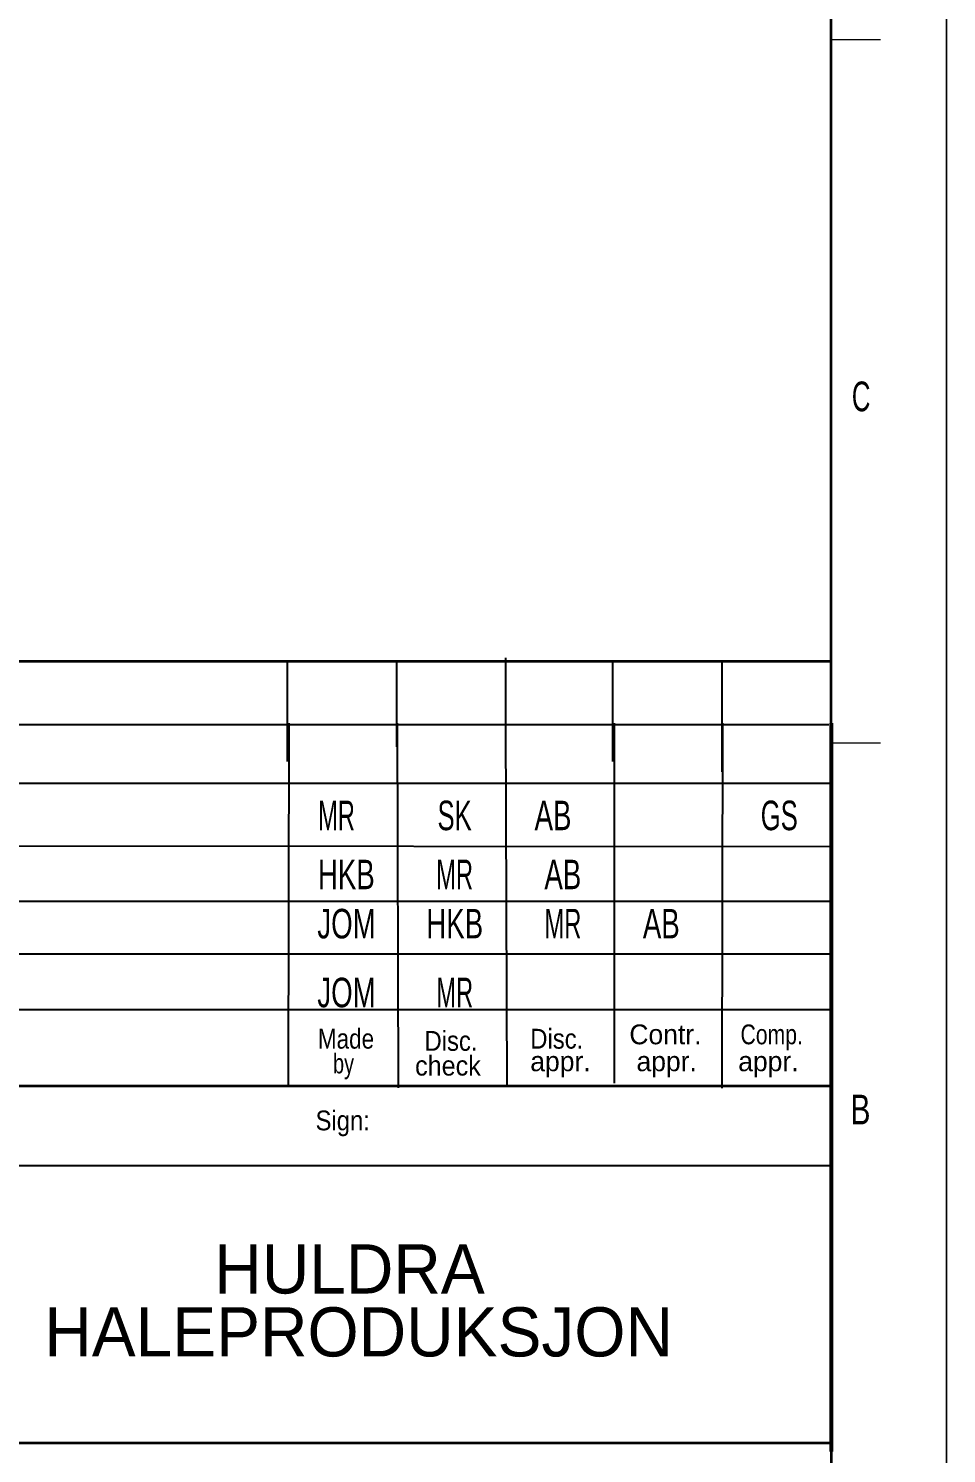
# Model space of a CAD drawing. Header units: millimetres. Extents: x 0 to 841, y 0 to 594.
# Drawn here: x 747.7 to 841, y 83.1 to 228 of the extents above; entities that cross this region are included whole.
import ezdxf
from ezdxf.enums import TextEntityAlignment as Align

# ---------------------------------------------------------------- set-up
doc = ezdxf.new("R2010")
doc.units = ezdxf.units.MM
doc.header["$LTSCALE"] = 0.8
for name, color, linetype, lineweight in [('1', 7, 'Continuous', 13), ('12', 7, 'Continuous', 13), ('9', 7, 'Continuous', 13)]:
    doc.layers.add(name, color=color, linetype=linetype, lineweight=lineweight)
doc.layers.add('2', color=7, linetype='Continuous')

msp = doc.modelspace()

# ---------------------------------------------------------------- linework, layer by layer
at = {"layer": '1'}
for p, q in [((834.2748, 226.8378), (829.263, 226.8378)), ((834.2748, 155.3567), (829.263, 155.3567))]:
    msp.add_line(p, q, dxfattribs=at)
at = {"layer": '1', "lineweight": 25}
for p, q in [((774.0157, 153.4646), (774.0157, 163.7795)), ((785.1181, 154.9606), (785.1181, 163.7795)), ((796.2205, 153.1496), (796.2205, 164.0157)), ((807.0866, 153.4646), (807.0866, 163.7795)), ((818.189, 152.4409), (818.189, 163.7795)), ((648.7402, 157.2441), (829.0551, 157.2441)), ((774.1331, 157.3701), (774.0709, 120.4906)), ((785.1591, 157.3701), (785.2441, 120.3071)), ((796.185, 157.3701), (796.2906, 120.4551)), ((807.211, 157.3701), (807.222, 120.7858)), ((818.237, 157.3701), (818.1535, 120.289)), ((648.8252, 151.274), (829.2693, 151.274)), ((648.8268, 144.9488), (829.2677, 144.852)), ((648.8276, 139.2898), (829.2701, 139.285)), ((648.8173, 133.9165), (829.2748, 133.9165)), ((648.8173, 128.2575), (829.2748, 128.2575)), ((648.7228, 112.4181), (829.2756, 112.4181))]:
    msp.add_line(p, q, dxfattribs=at)
at = {"layer": '1', "lineweight": 53}
msp.add_line((829.263, 157.3701), (829.263, 83.348), dxfattribs=at)
at = {"layer": '1', "lineweight": 35}
msp.add_line((829.2567, 120.4906), (648.8079, 120.4748), dxfattribs=at)
for points in [[(829.263, 112.0142), (829.263, 582.2276), (10.3331, 582.2276), (10.3331, 10.3819)], [(648.7795, 84.0008), (648.8378, 163.6693), (829.263, 163.6693)]]:
    msp.add_lwpolyline(points, dxfattribs=at)
msp.add_lwpolyline([(648.8102, 84.2291), (829.2709, 84.2291), (829.2709, 10.4063), (648.8102, 10.4063)], close=True, dxfattribs=at)
at = {"layer": '12'}
msp.add_lwpolyline([(0, 594), (841, 594), (841, 0), (0, 0)], close=True, dxfattribs=at)
at = {"layer": '9'}
msp.add_lwpolyline([(0, 0), (841, 0), (841, 594), (0, 594)], close=True, dxfattribs=at)

# ---------------------------------------------------------------- texts
at = {"layer": '1'}
for s, width, p in [('C', 0.65, (833.2701, 189.0835)), ('B', 0.75, (833.2701, 116.5961))]:
    msp.add_text(s, height=3.02, dxfattribs=dict(at, width=width)).set_placement(p, align=Align.RIGHT)
for s, width, p in [('Made', 0.85, (777.0953, 124.2937)), ('Disc.', 0.9, (787.9386, 124.0717)), ('Disc.', 0.9, (798.6913, 124.2929)), ('Comp.', 0.8, (820.0591, 124.7354)), ('by', 0.75, (778.6441, 121.7756)), ('check', 0.95, (786.9811, 121.5543)), ('Sign:', 0.9, (776.8646, 115.9827))]:
    msp.add_text(s, height=2.013, dxfattribs=dict(at, width=width)).set_placement(p)
for s, p in [('Contr.', (808.7598, 124.7354)), ('appr.', (798.6913, 121.9969)), ('appr.', (809.4898, 121.9969)), ('appr.', (819.8315, 121.9969))]:
    msp.add_text(s, height=2.013, dxfattribs=at).set_placement(p)
at = {"layer": '2'}
for s, width, p in [('MR', 0.6, (778.9906, 146.5)), ('SK', 0.65, (790.9996, 146.5)), ('AB', 0.7, (801, 146.5)), ('GS', 0.65, (823.9996, 146.5)), ('HKB', 0.7, (779.9909, 140.5)), ('MR', 0.6, (791, 140.5)), ('AB', 0.7, (802, 140.5)), ('JOM', 0.7, (780.0087, 135.5)), ('HKB', 0.7, (791.0087, 135.5)), ('MR', 0.6, (802.0091, 135.5)), ('AB', 0.7, (812.0091, 135.5)), ('JOM', 0.7, (780.0087, 128.5)), ('MR', 0.6, (791.0091, 128.5))]:
    msp.add_text(s, height=3, dxfattribs=dict(at, width=width)).set_placement(p, align=Align.CENTER)
for s, p in [('HULDRA ', (781.2425, 99.3992)), ('HALEPRODUKSJON', (781.2425, 92.9992))]:
    msp.add_text(s, height=5, dxfattribs=at).set_placement(p, align=Align.CENTER)

doc.saveas('drawing.dxf')
